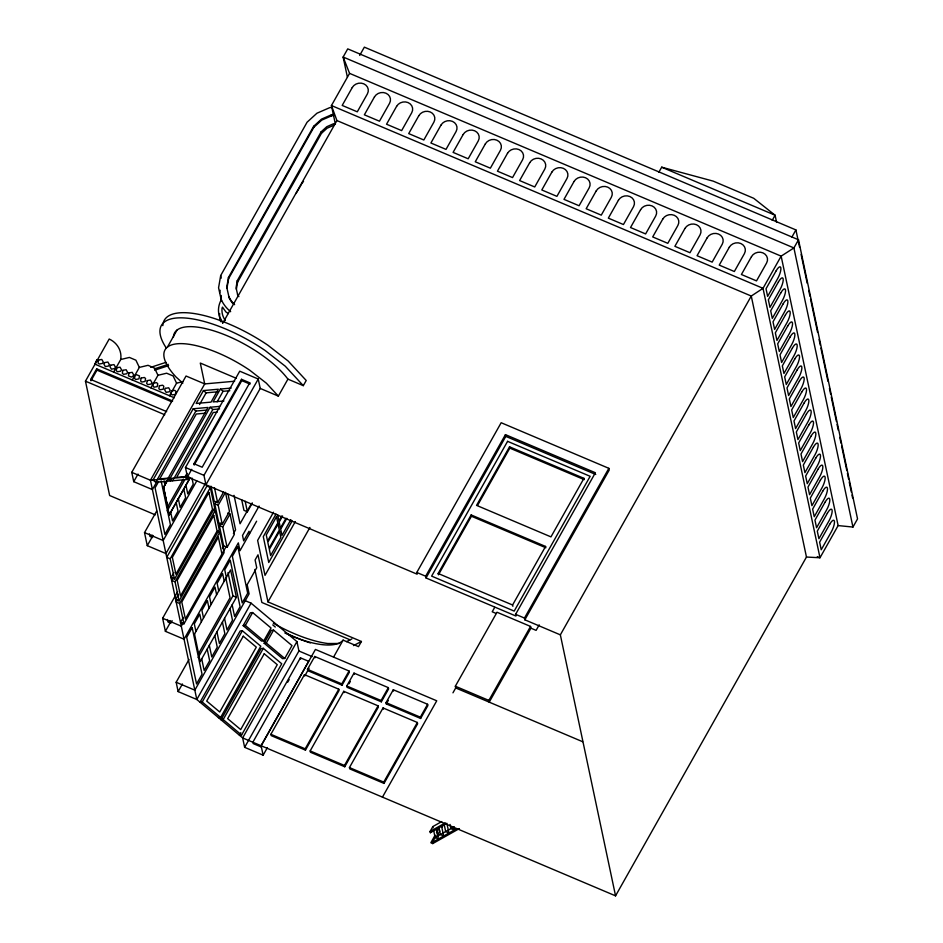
<?xml version="1.0" encoding="UTF-8"?>
<svg xmlns="http://www.w3.org/2000/svg" width="943" height="943" viewBox="0 0 943 943"><rect width="100%" height="100%" fill="white"/><g stroke="black" fill="none" stroke-linecap="round" stroke-linejoin="round"><path stroke-width="1.41" d="M97.2 361.075L96.893 359.601L94.713 364.469L95.856 364.081M332.136 107.172A38.781 34.526 -11.9 0 0 329.472 107.761L316.931 113.231L307.1 122.201L220.686 275.556L218.564 287.792L221.487 300.935M219.672 292.99L220.143 290.267M221.24 295.465L221.369 300.829M334.011 114.268A30.553 27.206 -11.9 0 0 331.37 114.834L321.492 119.136L313.642 126.303L228.442 277.513L226.756 287.273L229.114 297.67A30.553 27.206 -11.9 0 0 232.874 303.587M226.957 288.263L228.654 278.503L313.854 127.293L321.704 120.138L331.582 115.824A30.553 27.206 -11.9 0 1 334.223 115.258M236.375 289.206L237.589 282.181L321.445 133.352L327.091 128.213L334.011 125.195L333.692 123.686L326.773 126.704L321.127 131.843L237.271 280.672L236.056 287.698L237.884 295.796L237.565 294.287A21.418 19.072 -11.9 0 0 238.885 296.68M155.336 514.866L109.647 495.523L85.459 381.172L109.199 339.02A23.245 20.699 -11.9 0 1 120.716 359.519L113.643 372.084M96.681 368.831L96.964 370.139L90.976 380.76L90.705 379.451L96.681 368.831L172.64 401.011M132.268 379.97L139.34 367.405L148.016 365.318L154.522 368.076L157.964 375.29L150.88 387.856M167.477 347.024L177.036 330.05M189.013 659.452L176.164 682.26L178.133 691.584L196.804 699.494L242.646 737.921L615.555 895.85L806.465 557.042L819.997 557.761L838.127 525.581L852.943 527.054L857.541 518.898L798.509 239.781L347.731 48.871L343.134 57.028L349.57 73.365L331.441 105.545L335.402 124.276M359.696 55.413L364.352 47.15L795.916 229.927L799.581 247.219M169.504 395.742L176.577 383.176L182.777 381.691M156.691 481.967L152.401 489.582L133.741 481.673L131.761 472.349L186.042 376.021L204.714 383.919L234.607 381.231M222.701 323.272L336.922 120.563L331.441 105.545L763.017 288.322L819.997 557.761L817.298 556.606M133.741 481.673L138.02 474.07M170.624 480.942L167.913 478.679L208.061 407.435L193.185 408.779L153.037 480.022L155.736 482.286L187.539 479.421L188.977 476.875M203.44 390.567L196.179 403.463L211.055 402.119L218.316 389.235L203.44 390.567L206.14 392.842L218.316 391.746M155.736 482.286L195.885 411.042L206.706 410.064M199.539 404.547L206.14 392.842M158.507 481.743L155.076 487.826L164.931 534.433L170.412 524.697L161.159 480.918M167.677 480.093L163.41 487.661L169.186 514.925L190.191 477.747M167.123 480.918L163.493 487.319L169.186 514.925L190.026 477.924M219.578 406.398L210.112 407.246L169.964 478.49L172.663 480.753L212.812 409.51L219.566 408.908M231.188 388.08L220.367 389.046L213.106 401.93L223.927 400.964M217.126 401.859L223.067 391.31L229.833 390.708M205.22 483.865L165.933 553.565L147.273 545.667L144.515 532.618L156.656 511.071M615.555 895.85L560.354 634.851L524.838 619.81L609.213 470.062L608.848 468.329L501.169 422.723L416.794 572.46L417.16 574.204L187.445 476.922L185.465 467.516L239.734 371.188L258.241 379.027L260.233 388.433L205.951 484.761L203.959 475.355L258.241 379.027M183.355 479.056L167.654 506.839L163.528 486.812M186.997 473.339L184.84 477.158L187.539 479.421M147.273 545.667L152.99 535.53M167.182 510.894L184.569 480.128M241.785 380.618L194.223 465.029L193.952 463.732L241.514 379.31L249.754 382.811L250.025 384.107L241.785 380.618L241.514 379.31M191.735 469.319L187.445 476.922L150.432 480.246L131.761 472.349M249.754 382.811L202.191 467.221L193.952 463.732M196.745 480.954L163.174 540.528L144.515 532.618M170.188 558.798L210.336 487.555L206.882 486.093L166.734 557.337L170.188 558.798L174.502 579.191L171.048 577.729L173.913 572.637M173.029 577.788L171.602 580.334L175.056 581.796L179.087 600.88L175.634 599.406L178.498 594.326M222.23 524.32L218.187 505.236L225.448 492.352L229.491 511.424L222.23 524.32L218.776 522.858L214.733 503.774L216.053 501.428M174.502 579.191L214.639 507.947L210.336 487.555M211.02 486.211L214.191 501.169L217.633 502.631L223.574 492.081M260.233 388.433L278.362 396.107L287.921 379.133L303.304 385.652L306.216 380.489L288.169 361.039L267.989 345.291A83.397 29.893 29.4 0 0 162.844 325.618M175.056 581.796L215.193 510.552L212.894 509.574M256.626 521.184L239.982 550.724L238.331 542.885L184.05 639.213L165.39 631.315L162.632 618.266L177.626 591.65M177.614 599.477L176.188 602.023L179.642 603.485L183.944 623.865L180.502 622.404L183.366 617.311M222.442 547.977L223.632 545.844L219.33 525.463L220.638 523.117M179.087 600.88L219.224 529.636L215.193 510.552M179.642 603.485L219.778 532.241L217.479 531.263M223.632 545.844L227.086 547.305L222.772 526.925L230.033 514.041L227.734 513.063M165.39 631.315L170.388 622.439M167.5 619.48L168.054 622.097L170.648 623.193L172.086 620.635M183.437 622.368L181.292 626.176L162.632 618.266M222.713 552.657L226.285 546.327M233.428 533.644L235.573 529.848L228.041 494.262M251.51 503.444L240.052 523.766L234.041 495.346M183.944 623.865L224.092 552.622L219.778 532.241M227.086 547.305L234.347 534.422L230.033 514.041M241.714 499.825L243.942 510.328L247.396 511.79L252.382 502.937M259.089 506.049L242.528 535.447L243.659 540.834L249.035 531.298L249.553 533.75M194.399 634.156L230.599 569.902L236.398 597.308L200.199 661.562L194.447 633.602M273.505 512.238L257.628 540.41L265.018 575.36L295.324 521.585M276.051 513.97L263.286 536.65L268.743 562.488L292.177 520.925M198.655 653.475L230.033 597.779L225.837 577.906M178.133 691.584L182.423 683.981M198.16 657.577L232.945 595.846L228.017 572.554M281.662 516.08L278.928 520.937L277.631 514.772M282.582 516.01L279.175 522.08L280.448 528.104L285.906 518.402M286.837 518.332L280.684 529.247L281.992 535.4L290.868 519.64M244.414 600.337L251.074 603.166L196.804 699.494L150.432 480.246L204.714 383.919L200.293 363.043L236.375 378.332M243.164 625.645L250.425 612.75L252.606 612.561L271.042 628.003L263.781 640.886L261.6 641.087L243.164 625.645L245.345 625.445L284.739 658.462L292 645.578L273.576 630.124L271.395 630.325L264.134 643.209L282.558 658.65L284.739 658.462M242.351 630.761L240.17 630.961L200.034 702.205L202.215 702.005L242.351 630.761L260.787 646.203L220.638 717.446L218.458 717.647M245.345 625.445L252.606 612.561M284.845 632.953A68.238 24.459 29.4 0 0 343.122 640.132L358.505 646.65L361.417 641.488L267.965 601.905L309.929 527.443M263.321 648.324L223.173 719.568L220.992 719.768L261.14 648.525L263.321 648.324L281.745 663.778L241.597 735.021L239.416 735.21L240.854 732.676M273.576 630.124L266.315 643.008L264.134 643.209M251.074 603.166L296.927 641.594L242.646 737.921L244.638 747.327L263.144 755.166L267.435 747.563M244.638 747.327L298.919 651L296.927 641.594M263.144 755.166L261.093 745.724L308.656 661.314L300.416 657.825L252.854 742.235L253.125 743.544L261.364 747.033M287.721 682.154L289.159 679.597M261.152 745.76L315.434 649.432L436.739 700.802L382.457 797.13M270.877 734.302L304.471 674.669L338.785 689.203L339.056 690.512L305.461 750.133L271.16 735.599L270.877 734.302L305.19 748.825L305.461 750.133M307.477 669.353L314.726 656.469L349.04 671.003L349.311 672.312L342.061 685.196L307.748 670.662L307.477 669.353L341.779 683.887L342.061 685.196M309.068 668.316L304.754 675.978L304.471 674.669M333.563 657.106L343.122 640.132M305.19 748.825L338.785 689.203M341.779 683.887L349.04 671.003M310.164 750.934L343.759 691.313L378.072 705.835L378.343 707.144L344.749 766.765L310.436 752.243L310.164 750.934L344.466 765.468L344.749 766.765M346.753 685.997L354.014 673.113L388.327 687.636L388.599 688.944L381.337 701.828L347.036 687.294L346.753 685.997L381.066 700.519L381.337 701.828M349.016 683.781L350.336 681.447M425.658 576.22L505.436 434.64L595.387 472.738L515.609 614.317L515.974 616.05L426.024 577.965L425.658 576.22L416.794 572.46M426.024 577.965L505.802 436.373L505.436 434.64M658.827 172.274L661.691 167.194L713.226 181.139L753.705 198.289L775.087 215.216L776.608 222.407M471.441 516.245L438.448 574.794L438.165 573.485L471.158 514.937L545.573 546.445L545.844 547.753L471.441 516.245L471.158 514.937M509.538 446.817L476.557 505.365L550.96 536.885L583.953 478.337L509.538 446.817L509.821 448.125L477.547 505.401M344.466 765.468L378.072 705.835M381.066 700.519L388.327 687.636M349.44 767.567L383.047 707.945L417.348 722.479L417.631 723.776L384.025 783.409L349.723 768.875L349.44 767.567L383.754 782.101L384.025 783.409M386.041 702.629L393.302 689.746L427.603 704.28L427.886 705.576L420.625 718.46L386.312 703.938L386.041 702.629L420.342 717.163L420.625 718.46M386.312 703.938L388.292 700.425M383.754 782.101L417.348 722.479M420.342 717.163L427.603 704.28M494.698 607.375L492.211 611.783L496.089 613.433M452.958 692.822L455.705 687.954L455.339 686.221L497.02 612.243L530.544 626.435L530.909 628.179L489.228 702.158L488.863 700.413L530.544 626.435M512.862 606.302L512.579 605.005L545.573 546.445M524.838 619.81L524.473 618.066L608.848 468.329M539.207 624.855L536.096 630.372L530.909 628.179M772.223 220.308L775.087 215.216L661.691 167.194M444.224 824.677L445.674 831.561L448.903 832.928L446.864 823.286L430.362 832.716L430.091 831.455L432.825 826.587L441.737 821.565M430.362 832.716L431.729 830.288M435.088 835.215L430.857 842.724L432.731 843.525M436.503 832.704L439.32 827.695M459.371 828.591L432.66 843.631L432.401 842.37L435.136 837.502L454.22 826.752M436.963 836.005L439.792 830.995M441.902 827.235L443.316 824.736M560.354 634.851L751.265 296.043L763.017 288.322L781.146 256.142L793.912 247.938L798.509 239.781M791.931 237.011L795.916 229.927M295.996 193.551L301.065 185.028M430.091 831.455L445.344 822.85M432.401 842.37L456.565 828.744M346.576 641.653L351.845 638.93M353.484 645.578L361.417 641.488M150.739 367.334L166.051 362.324M154.404 368.89L168.314 364.34M154.687 370.186L168.597 365.636M120.716 359.519L129.403 357.432L135.898 360.191L139.34 367.405M157.964 375.29L166.64 373.204L173.147 375.962L176.577 383.176M205.48 413.187L196.274 414.024L159.709 478.903L168.915 478.077M217.138 412.138L213.201 412.492L176.636 477.382L185.842 476.557M339.079 643.48L327.822 643.527A75.534 27.064 29.4 0 1 273.352 623.252M349.57 73.365L781.146 256.142L838.127 525.581M336.922 120.563L751.265 296.043L806.465 557.042M505.802 436.373L595.752 474.47M509.821 448.125L584.236 479.633L583.953 478.337M95.019 364.198L174.302 397.769M96.964 370.139L171.567 401.73M90.705 379.451L166.663 411.619M85.459 381.172L164.742 414.743M438.165 573.485L512.579 605.005M185.465 467.516L203.959 475.355M515.609 614.317L524.473 618.066M214.733 503.774L218.187 505.236M219.33 525.463L222.772 526.925M350.089 639.837L261.848 602.459L254.858 569.466M455.339 686.221L488.863 700.413M455.705 687.954L582.621 741.705M232.945 595.846L236.398 597.308M298.919 651L312.133 656.599M176.164 682.26L194.824 690.17L249.105 593.842L247.172 584.707L256.732 567.733L255.093 559.977L258.005 554.814L267.965 601.905M228.347 313.571L225.99 312.039L222.454 307.1L222.018 308.455A21.878 19.473 -11.9 0 0 225.377 320.537M220.367 389.046L223.067 391.31M210.112 407.246L212.812 409.51M193.185 408.779L195.885 411.042M272.775 624.914L275.309 627.048M202.215 702.005L241.597 735.021M182.836 383.153L175.999 376.964A68.238 24.459 29.4 0 1 177.296 343.771A68.238 24.459 29.4 0 1 249.871 370.316L266.386 383.2L278.362 396.107M303.304 385.652L285.269 366.202L265.077 350.454A83.397 29.893 29.4 0 0 182.082 317.85A83.397 29.893 29.4 0 0 166.204 347.884M801.102 254.421L807.196 283.242M808.717 290.444L809.943 296.208M810.544 299.084L817.557 332.219M819.078 339.433L820.292 345.197M820.905 348.073L827.919 381.208M829.439 388.422L830.653 394.174M831.266 397.062L836.453 421.556M837.054 424.433L838.28 430.197M839.8 437.399L841.015 443.163M841.627 446.051L846.814 470.545M847.415 473.421L848.641 479.185M849.242 482.073L851.376 492.152M851.989 495.04L852.602 497.916M852.943 527.054L793.912 247.938L343.134 57.028L347.401 77.173M331.37 114.834L331.582 115.824M321.127 131.843L321.445 133.352M313.642 126.303L313.854 127.293M453.595 827.2L454.172 829.958L450.943 828.591L450.07 824.453M441.595 826.257L443.634 835.899L440.405 834.531L438.955 827.648M436.326 829.227L438.365 838.869L435.136 837.502L433.686 830.606M432.825 826.587L433.096 827.86M393.302 689.746L393.573 691.054M383.047 707.945L383.318 709.254M354.014 673.113L354.285 674.41M343.759 691.313L344.03 692.61M237.271 280.672L237.589 282.181M314.726 656.469L315.009 657.778M228.442 277.513L228.654 278.503M229.114 297.67L228.913 296.68A30.553 27.206 -11.9 0 0 234.618 304.66M220.686 275.556L221.228 278.15M300.416 657.825L300.687 659.133M245.168 501.287L247.396 511.79M214.474 487.672L217.633 502.631M226.355 577.434L224.752 569.831L230.233 560.107L240.088 606.703L234.607 616.439L232.155 604.84M224.234 581.206L222.619 573.615L217.138 583.34L218.741 590.943M230.021 608.612L232.473 620.211L226.992 629.936L224.54 618.349M191.924 477.971L193.244 484.183L187.763 493.92L185.924 485.221M216.619 594.715L215.016 587.112L209.523 596.848L211.138 604.451M222.418 622.121L224.87 633.72L219.389 643.444L216.937 631.857M183.791 488.993L185.63 497.692L180.148 507.417L178.31 498.729M209.004 608.223L207.401 600.62L201.92 610.357L203.523 617.948M214.804 635.629L217.255 647.216L211.774 656.953L209.322 645.354M176.188 502.501L178.027 511.189L172.534 520.925L170.695 512.226M201.401 621.732L199.786 614.129L194.305 623.853L195.92 631.456M207.201 649.126L209.652 660.725L204.159 670.461L201.708 658.862M164.094 480.977L164.931 484.961M151.976 534.929L152.53 537.545L149.937 536.449L149.383 533.832M170.094 620.577L170.648 623.193M222.713 322.695A25.355 22.585 -11.9 0 1 221.31 299.721A38.781 34.526 -11.9 0 0 230.67 311.697M220.308 320.891A25.355 22.585 -11.9 0 1 219.66 313.536M220.697 321.681A25.355 22.585 -11.9 0 1 220.756 318.734M301.795 183.814A48.081 13.497 -67 0 1 303.54 181.28M310.353 642.926A83.397 29.893 29.4 0 1 286.2 633.166M173.406 337.252A68.238 24.459 29.4 0 1 220.226 333.032A68.238 24.459 29.4 0 1 287.921 379.133M98.555 360.026L98.025 362.961L99.239 364.022L102.481 363.444L103.282 362.029L101.809 359.448L98.555 360.026M104.638 362.607L103.848 364.022L105.321 366.591L108.563 366.014L109.364 364.599L107.891 362.029L104.638 362.607M110.72 365.177L109.93 366.591L111.392 369.173L114.645 368.595L115.447 367.181L113.973 364.599L110.72 365.177M116.802 367.758L116.26 370.693L117.474 371.742L120.728 371.165L121.517 369.75L120.056 367.181L116.802 367.758M122.885 370.328L122.342 373.263L123.557 374.324L126.81 373.746L127.6 372.332L126.126 369.75L122.885 370.328M128.967 372.909L128.425 375.844L131.336 377.07L132.892 376.316L133.682 374.901L132.209 372.332L128.967 372.909M135.038 375.479L134.507 378.414L135.721 379.475L138.963 378.886L139.505 375.951L136.582 374.725L135.038 375.479M141.12 378.06L140.59 380.996L141.792 382.045L145.045 381.467L145.587 378.532L144.373 377.471L141.12 378.06M147.202 380.63L146.66 383.565L147.874 384.614L151.128 384.037L151.917 382.634L150.456 380.053L147.202 380.63M153.285 383.2L152.483 384.614L153.957 387.196L157.21 386.618L157.74 383.683L156.526 382.622L153.285 383.2M159.367 385.781L158.825 388.716L160.039 389.765L163.292 389.188L163.823 386.253L162.609 385.204L159.367 385.781M165.438 388.351L164.648 389.765L166.121 392.347L169.363 391.769L170.164 390.355L168.691 387.773L165.438 388.351M171.52 390.932L170.989 393.868L172.204 394.917L175.445 394.339L175.987 391.404L174.773 390.355L171.52 390.932M352.258 87.546L342.191 105.427L357.291 111.816L367.369 93.946A8.546 7.615 -11.9 0 0 363.727 83.797A8.546 7.615 -11.9 0 0 352.258 87.546M374.442 96.94L364.363 114.822L379.475 121.211L389.542 103.341A8.546 7.615 -11.9 0 0 385.911 93.192A8.546 7.615 -11.9 0 0 374.442 96.94M396.614 106.335L386.547 124.217L401.647 130.606L411.726 112.736A8.546 7.615 -11.9 0 0 408.083 102.587A8.546 7.615 -11.9 0 0 396.614 106.335M418.798 115.73L408.72 133.6L423.831 140L433.898 122.13A8.546 7.615 -11.9 0 0 430.267 111.981A8.546 7.615 -11.9 0 0 418.798 115.73M208.91 492.482L172.345 557.36L175.917 574.263L212.481 509.385L208.91 492.482M213.766 515.467L177.213 580.358L180.514 595.952L217.067 531.062L213.766 515.467M440.97 125.124L430.904 142.994L446.015 149.395L456.082 131.525A8.546 7.615 -11.9 0 0 452.451 121.376A8.546 7.615 -11.9 0 0 440.97 125.124M218.363 537.156L181.799 602.047L185.37 618.95L221.935 554.06L218.363 537.156M463.154 134.519L453.088 152.389L468.188 158.789L478.266 140.92A8.546 7.615 -11.9 0 0 474.624 130.771A8.546 7.615 -11.9 0 0 463.154 134.519M192.183 627.625L186.702 637.362L196.557 683.958L202.038 674.233L192.183 627.625M237.836 546.598L232.355 556.335L242.21 602.931L247.691 593.206L237.836 546.598M485.339 143.914L475.26 161.783L490.372 168.184L500.438 150.302A8.546 7.615 -11.9 0 0 496.808 140.153A8.546 7.615 -11.9 0 0 485.339 143.914M276.499 516.764L266.256 534.952L267.564 541.105L277.808 522.929L276.499 516.764M278.044 524.072L267.8 542.249L269.073 548.272L279.328 530.096L278.044 524.072M279.564 531.239L269.321 549.415L270.617 555.58L280.873 537.392L279.564 531.239M507.511 153.308L497.444 171.178L512.544 177.579L522.622 159.697A8.546 7.615 -11.9 0 0 518.98 149.548A8.546 7.615 -11.9 0 0 507.511 153.308M243.27 636.207L206.706 701.085L219.731 712.012L256.296 647.122L243.27 636.207M529.695 162.691L519.617 180.573L534.728 186.973L544.795 169.092A8.546 7.615 -11.9 0 0 541.164 158.943A8.546 7.615 -11.9 0 0 529.695 162.691M264.229 653.77L227.664 718.66L240.689 729.576L277.254 664.685L264.229 653.77M551.879 172.086L541.801 189.967L556.912 196.356L566.979 178.486A8.546 7.615 -11.9 0 0 563.348 168.337A8.546 7.615 -11.9 0 0 551.879 172.086M574.051 181.48L563.985 199.362L579.085 205.751L589.163 187.881A8.546 7.615 -11.9 0 0 585.52 177.732A8.546 7.615 -11.9 0 0 574.051 181.48M596.235 190.875L586.157 208.745L601.269 215.145L611.335 197.276A8.546 7.615 -11.9 0 0 607.705 187.127A8.546 7.615 -11.9 0 0 596.235 190.875M618.408 200.27L608.341 218.139L623.441 224.54L633.519 206.67A8.546 7.615 -11.9 0 0 629.877 196.521A8.546 7.615 -11.9 0 0 618.408 200.27M507.582 441.336L431.635 576.126L514.194 611.099L590.153 476.309L507.582 441.336M640.592 209.664L630.513 227.534L645.625 233.935L655.691 216.065A8.546 7.615 -11.9 0 0 652.061 205.916A8.546 7.615 -11.9 0 0 640.592 209.664M662.776 219.059L652.697 236.929L667.809 243.329L677.876 225.46A8.546 7.615 -11.9 0 0 674.245 215.299A8.546 7.615 -11.9 0 0 662.776 219.059M684.948 228.454L674.882 246.323L689.981 252.724L700.06 234.842A8.546 7.615 -11.9 0 0 696.417 224.693A8.546 7.615 -11.9 0 0 684.948 228.454M707.132 237.848L697.054 255.718L712.165 262.119L722.232 244.237A8.546 7.615 -11.9 0 0 718.601 234.088A8.546 7.615 -11.9 0 0 707.132 237.848M729.304 247.231L719.238 265.113L734.338 271.513L744.416 253.632A8.546 7.615 -11.9 0 0 740.774 243.483A8.546 7.615 -11.9 0 0 729.304 247.231M751.488 256.626L741.41 274.507L756.522 280.896L766.588 263.026A8.546 7.615 -11.9 0 0 762.958 252.877A8.546 7.615 -11.9 0 0 751.488 256.626M776.101 270.889L766.034 288.77L767.637 296.373L777.716 278.503A8.546 2.405 -67 0 0 780.828 267.753A8.546 2.405 -67 0 0 776.101 270.889M778.435 281.91L768.356 299.78L769.971 307.394L780.038 289.525A8.546 2.405 -67 0 0 783.15 278.763A8.546 2.405 -67 0 0 778.435 281.91M780.769 292.931L770.69 310.801L772.305 318.416L782.372 300.534A8.546 2.405 -67 0 0 785.484 289.784A8.546 2.405 -67 0 0 780.769 292.931M783.091 303.941L773.024 321.822L774.627 329.425L784.706 311.555A8.546 2.405 -67 0 0 787.818 300.793A8.546 2.405 -67 0 0 783.091 303.941M785.425 314.962L775.346 332.832L776.961 340.447L787.028 322.577A8.546 2.405 -67 0 0 790.14 311.815A8.546 2.405 -67 0 0 785.425 314.962M787.759 325.972L777.68 343.853L779.295 351.468L789.362 333.586A8.546 2.405 -67 0 0 792.474 322.836A8.546 2.405 -67 0 0 787.759 325.972M790.081 336.993L780.014 354.863L781.617 362.477L791.696 344.608A8.546 2.405 -67 0 0 794.808 333.846A8.546 2.405 -67 0 0 790.081 336.993M792.415 348.014L782.336 365.884L783.951 373.499L794.018 355.629A8.546 2.405 -67 0 0 797.13 344.867A8.546 2.405 -67 0 0 792.415 348.014M794.749 359.024L784.67 376.905L786.285 384.508L796.352 366.638A8.546 2.405 -67 0 0 799.464 355.888A8.546 2.405 -67 0 0 794.749 359.024M797.071 370.045L787.004 387.915L788.607 395.53L798.686 377.66A8.546 2.405 -67 0 0 801.798 366.898A8.546 2.405 -67 0 0 797.071 370.045M799.405 381.066L789.326 398.936L790.941 406.551L801.008 388.669A8.546 2.405 -67 0 0 804.12 377.919A8.546 2.405 -67 0 0 799.405 381.066M801.739 392.076L791.66 409.957L793.275 417.56L803.342 399.691A8.546 2.405 -67 0 0 806.454 388.929A8.546 2.405 -67 0 0 801.739 392.076M804.061 403.097L793.994 420.967L795.597 428.582L805.676 410.712A8.546 2.405 -67 0 0 808.788 399.95A8.546 2.405 -67 0 0 804.061 403.097M806.395 414.107L796.328 431.988L797.931 439.603L808.01 421.721A8.546 2.405 -67 0 0 811.11 410.971A8.546 2.405 -67 0 0 806.395 414.107M808.729 425.128L798.65 442.998L800.265 450.613L810.332 432.743A8.546 2.405 -67 0 0 813.444 421.981A8.546 2.405 -67 0 0 808.729 425.128M811.051 436.149L800.984 454.019L802.587 461.634L812.666 443.764A8.546 2.405 -67 0 0 815.778 433.002A8.546 2.405 -67 0 0 811.051 436.149M813.385 447.159L803.318 465.04L804.921 472.655L815 454.774A8.546 2.405 -67 0 0 818.1 444.023A8.546 2.405 -67 0 0 813.385 447.159M815.719 458.18L805.64 476.05L807.255 483.665L817.322 465.795A8.546 2.405 -67 0 0 820.434 455.033A8.546 2.405 -67 0 0 815.719 458.18M818.041 469.201L807.974 487.071L809.577 494.686L819.656 476.804A8.546 2.405 -67 0 0 822.767 466.054A8.546 2.405 -67 0 0 818.041 469.201M820.375 480.211L810.308 498.093L811.911 505.696L821.99 487.826A8.546 2.405 -67 0 0 825.101 477.064A8.546 2.405 -67 0 0 820.375 480.211M822.709 491.232L812.63 509.102L814.245 516.717L824.312 498.847A8.546 2.405 -67 0 0 827.424 488.085A8.546 2.405 -67 0 0 822.709 491.232M825.031 502.242L814.964 520.123L816.567 527.738L826.646 509.857A8.546 2.405 -67 0 0 829.757 499.106A8.546 2.405 -67 0 0 825.031 502.242M827.365 513.263L817.298 531.133L818.901 538.748L828.98 520.878A8.546 2.405 -67 0 0 832.091 510.116A8.546 2.405 -67 0 0 827.365 513.263M829.699 524.284L819.62 542.154L821.235 549.769L831.302 531.899A8.546 2.405 -67 0 0 834.414 521.137A8.546 2.405 -67 0 0 829.699 524.284"/></g></svg>
